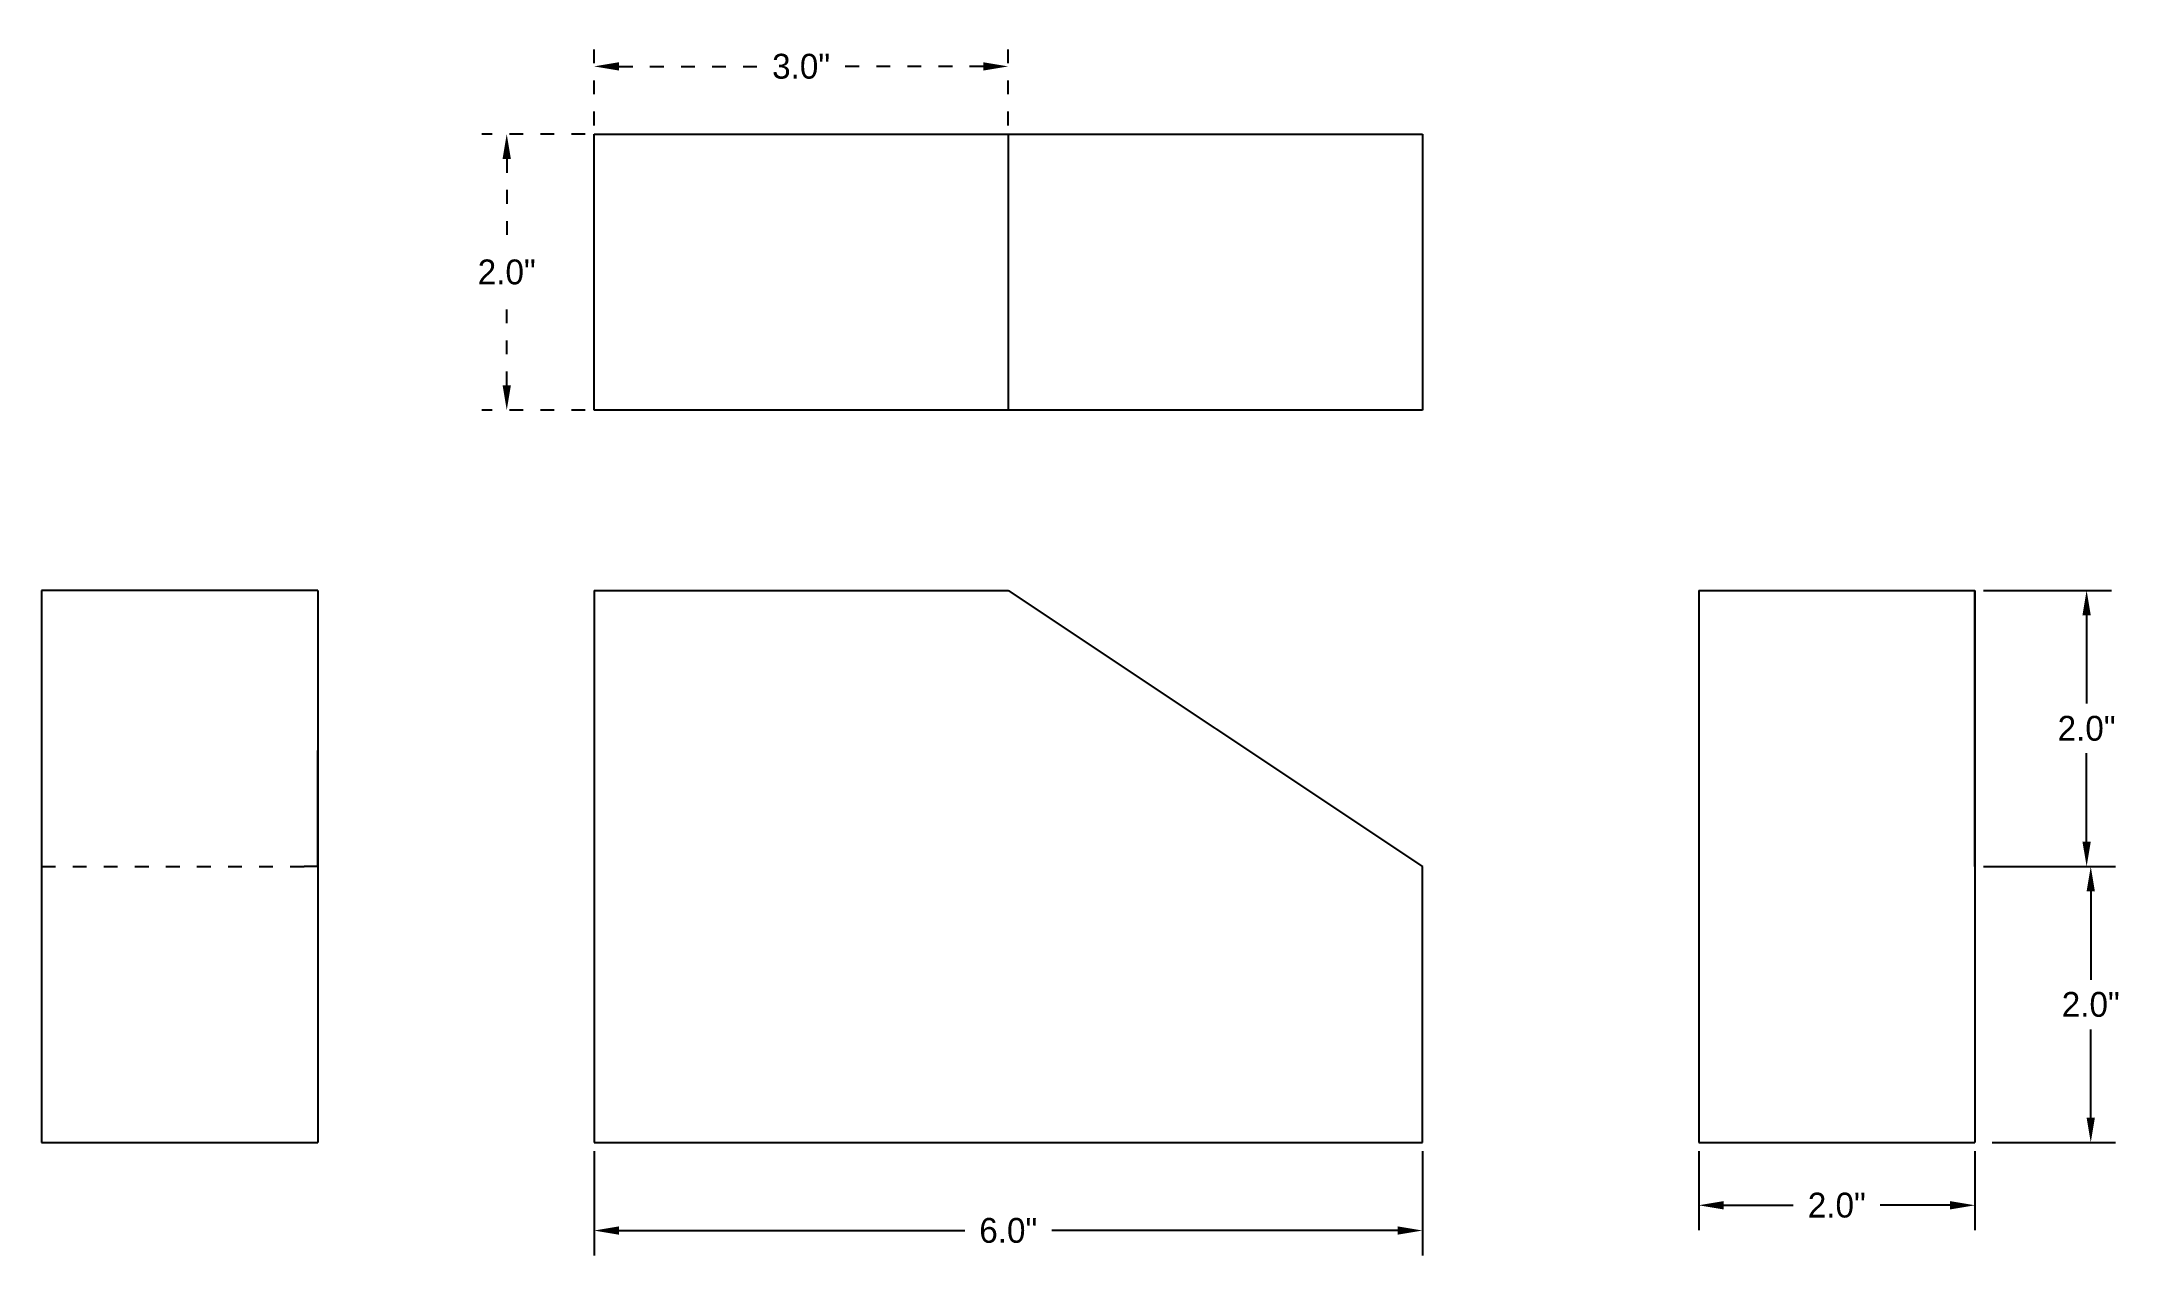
# Model space of a CAD drawing. Header units: inches. Extents: x 34.4 to 49.5, y 31.1 to 39.9.
import ezdxf

# ---------------------------------------------------------------- set-up
doc = ezdxf.new("R2010")
doc.units = ezdxf.units.IN
doc.header["$MEASUREMENT"] = 0
doc.linetypes.add('ACAD_ISO07W100', pattern=[3, 0, -3])
doc.linetypes.add('DOT2', pattern=[0.125, 0, -0.125])
doc.dimstyles.get("Standard").update_dxf_attribs({"dimtxt": 0.18, "dimasz": 0.18, "dimexe": 0.18, "dimexo": 0.0625, "dimgap": 0.09, "dimtad": 0, "dimtih": 1, "dimtoh": 1, "dimdec": 1, "dimzin": 0, "dimdsep": 46, "dimlunit": 3, "dimtxsty": 'Standard', "dimcen": 0.09, "dimadec": 0, "dimazin": 0, "dimtfac": 1, "dimtdec": 1, "dimtofl": 0, "dimtmove": 0, "dimatfit": 3, "dimfxl": 1, "dimtolj": 1, "dimtzin": 0, "dimarcsym": 0})

# ---------------------------------------------------------------- blocks, each defined once
blk = doc.blocks.new('*D1')
at = {"color": 0, "lineweight": -2}
for p, q in [((48.503, 35.904), (49.43, 35.904)), ((49.25, 35.724), (49.25, 35.084)), ((49.25, 34.084), (49.25, 34.724)), ((48.503, 33.904), (49.43, 33.904))]:
    blk.add_line(p, q, dxfattribs=at)
at = {"color": 0}
for points in [[(49.22, 35.724), (49.28, 35.724), (49.25, 35.904)], [(49.22, 34.084), (49.28, 34.084), (49.25, 33.904)]]:
    blk.add_solid(points, dxfattribs=at)
at = {"layer": 'Defpoints', "color": 0}
for p in [(48.441, 35.904), (48.441, 33.904), (49.25, 33.904)]:
    blk.add_point(p, dxfattribs=at)
at = {"color": 0, "insert": (49.25, 34.904), "char_height": 0.18, "attachment_point": 5}
blk.add_mtext('\\A1;2.0"', dxfattribs=at)
blk = doc.blocks.new('*D2')
at = {"color": 0, "lineweight": -2}
for p, q in [((48.566, 33.904), (49.46, 33.904)), ((49.28, 33.724), (49.28, 33.084)), ((49.28, 32.084), (49.28, 32.724)), ((48.566, 31.904), (49.46, 31.904))]:
    blk.add_line(p, q, dxfattribs=at)
at = {"color": 0}
for points in [[(49.25, 33.724), (49.31, 33.724), (49.28, 33.904)], [(49.25, 32.084), (49.31, 32.084), (49.28, 31.904)]]:
    blk.add_solid(points, dxfattribs=at)
at = {"layer": 'Defpoints', "color": 0}
for p in [(48.503, 33.904), (48.503, 31.904), (49.28, 31.904)]:
    blk.add_point(p, dxfattribs=at)
at = {"color": 0, "insert": (49.28, 32.904), "char_height": 0.18, "attachment_point": 5}
blk.add_mtext('\\A1;2.0"', dxfattribs=at)
blk = doc.blocks.new('*D3')
at = {"color": 0, "lineweight": -2}
for p, q in [((46.441, 31.841), (46.441, 31.27)), ((48.441, 31.841), (48.441, 31.27)), ((46.621, 31.45), (47.126, 31.45)), ((48.261, 31.45), (47.756, 31.45))]:
    blk.add_line(p, q, dxfattribs=at)
at = {"color": 0}
for points in [[(46.621, 31.48), (46.621, 31.42), (46.441, 31.45)], [(48.261, 31.48), (48.261, 31.42), (48.441, 31.45)]]:
    blk.add_solid(points, dxfattribs=at)
at = {"layer": 'Defpoints', "color": 0}
for p in [(46.441, 31.904), (48.441, 31.904), (48.441, 31.45)]:
    blk.add_point(p, dxfattribs=at)
at = {"color": 0, "insert": (47.441, 31.45), "char_height": 0.18, "attachment_point": 5}
blk.add_mtext('\\A1;2.0"', dxfattribs=at)
blk = doc.blocks.new('*D4')
at = {"color": 0, "lineweight": -2}
for p, q in [((38.441, 31.841), (38.441, 31.087)), ((44.441, 31.841), (44.441, 31.087)), ((38.621, 31.267), (41.126, 31.267)), ((44.261, 31.267), (41.756, 31.267))]:
    blk.add_line(p, q, dxfattribs=at)
at = {"color": 0}
for points in [[(38.621, 31.297), (38.621, 31.237), (38.441, 31.267)], [(44.261, 31.297), (44.261, 31.237), (44.441, 31.267)]]:
    blk.add_solid(points, dxfattribs=at)
at = {"layer": 'Defpoints', "color": 0}
for p in [(38.441, 31.904), (44.441, 31.904), (44.441, 31.267)]:
    blk.add_point(p, dxfattribs=at)
at = {"color": 0, "insert": (41.441, 31.267), "char_height": 0.18, "attachment_point": 5}
blk.add_mtext('\\A1;6.0"', dxfattribs=at)
blk = doc.blocks.new('*D5')
at = {"color": 0, "linetype": 'DOT2', "lineweight": -2}
for p, q in [((38.441, 39.273), (38.441, 39.88)), ((41.441, 39.273), (41.441, 39.88)), ((38.621, 39.7), (39.626, 39.7)), ((41.261, 39.7), (40.256, 39.7))]:
    blk.add_line(p, q, dxfattribs=at)
at = {"color": 0, "linetype": 'DOT2'}
for points in [[(38.621, 39.73), (38.621, 39.67), (38.441, 39.7)], [(41.261, 39.73), (41.261, 39.67), (41.441, 39.7)]]:
    blk.add_solid(points, dxfattribs=at)
at = {"layer": 'Defpoints', "color": 0, "linetype": 'DOT2'}
for p in [(41.441, 39.7), (38.441, 39.21), (41.441, 39.21)]:
    blk.add_point(p, dxfattribs=at)
at = {"color": 0, "linetype": 'DOT2', "insert": (39.941, 39.7), "char_height": 0.18, "attachment_point": 5}
blk.add_mtext('\\A1;3.0"', dxfattribs=at)
blk = doc.blocks.new('*D6')
at = {"color": 0, "linetype": 'DOT2', "lineweight": -2}
for p, q in [((38.378, 39.21), (37.629, 39.21)), ((37.809, 39.03), (37.809, 38.39)), ((37.809, 37.39), (37.809, 38.03)), ((38.378, 37.21), (37.629, 37.21))]:
    blk.add_line(p, q, dxfattribs=at)
at = {"color": 0, "linetype": 'DOT2'}
for points in [[(37.779, 39.03), (37.839, 39.03), (37.809, 39.21)], [(37.779, 37.39), (37.839, 37.39), (37.809, 37.21)]]:
    blk.add_solid(points, dxfattribs=at)
at = {"layer": 'Defpoints', "color": 0, "linetype": 'DOT2'}
for p in [(38.441, 39.21), (37.809, 37.21), (38.441, 37.21)]:
    blk.add_point(p, dxfattribs=at)
at = {"color": 0, "linetype": 'DOT2', "insert": (37.809, 38.21), "char_height": 0.18, "attachment_point": 5}
blk.add_mtext('\\A1;2.0"', dxfattribs=at)

msp = doc.modelspace()

# ---------------------------------------------------------------- linework, layer by layer
for p, q in [((38.441, 39.21), (41.441, 39.21)), ((38.441, 37.21), (38.441, 39.21)), ((41.441, 39.21), (44.441, 39.21)), ((41.441, 39.21), (41.441, 37.21)), ((44.441, 39.21), (44.441, 37.21)), ((41.441, 37.21), (38.441, 37.21)), ((44.441, 37.21), (41.441, 37.21)), ((36.441, 35.904), (34.441, 35.904)), ((34.441, 35.904), (34.441, 33.904)), ((36.441, 35.904), (36.441, 33.904)), ((38.441, 35.904), (38.441, 35.904)), ((38.441, 35.904), (41.441, 35.904)), ((38.441, 35.904), (38.441, 31.904)), ((41.441, 35.904), (41.441, 35.904)), ((41.441, 35.904), (44.441, 33.904)), ((46.441, 35.904), (46.441, 33.904)), ((46.441, 35.904), (48.441, 35.904)), ((48.441, 35.904), (48.441, 35.904)), ((48.441, 35.904), (48.441, 33.904)), ((48.441, 33.904), (48.441, 35.904)), ((48.441, 35.904), (48.441, 33.904)), ((36.441, 33.904), (36.441, 34.745)), ((34.441, 33.904), (34.441, 31.904)), ((36.441, 33.904), (36.441, 31.904)), ((36.441, 33.904), (36.441, 33.904)), ((44.441, 31.904), (44.441, 33.904)), ((46.441, 33.904), (46.441, 33.904)), ((46.441, 33.904), (46.441, 31.904)), ((48.441, 33.904), (48.441, 31.904)), ((34.441, 31.904), (36.441, 31.904)), ((38.441, 31.904), (44.441, 31.904)), ((44.441, 31.904), (44.441, 31.904)), ((46.441, 31.904), (46.441, 31.904)), ((46.441, 31.904), (48.441, 31.904)), ((48.441, 31.904), (48.441, 31.904))]:
    msp.add_line(p, q)
at = {"linetype": 'ACAD_ISO07W100'}
for p, q in [((36.441, 33.904), (36.441, 34.989)), ((34.441, 33.904), (36.441, 33.904)), ((34.441, 33.904), (36.441, 33.904)), ((34.441, 33.904), (36.441, 33.904)), ((34.441, 33.904), (36.441, 33.904)), ((36.441, 33.904), (34.441, 33.904)), ((34.441, 33.904), (36.441, 33.904)), ((34.441, 33.904), (36.441, 33.904)), ((34.441, 33.904), (36.441, 33.904)), ((36.441, 33.904), (34.441, 33.904)), ((34.441, 33.904), (36.441, 33.904)), ((36.441, 33.904), (34.441, 33.904)), ((34.441, 33.904), (36.441, 33.904)), ((36.441, 33.904), (36.441, 33.904))]:
    msp.add_line(p, q, dxfattribs=at)
at = {"linetype": 'DOT2'}
msp.add_line((34.441, 33.904), (36.441, 33.904), dxfattribs=at)

# ---------------------------------------------------------------- dimensions: what is measured, and where the dimension line sits
dim = msp.add_linear_dim(base=(41.441, 39.7), p1=(38.441, 39.21), p2=(41.441, 39.21), dimstyle='Standard', dxfattribs=at)
dim.commit()
dim.dimension.update_dxf_attribs({"geometry": '*D5', "text_midpoint": (39.941, 39.7)})
dim = msp.add_linear_dim(base=(37.809, 37.21), p1=(38.441, 39.21), p2=(38.441, 37.21), angle=90, dimstyle='Standard', dxfattribs=at)
dim.commit()
dim.dimension.update_dxf_attribs({"geometry": '*D6', "text_midpoint": (37.809, 38.21)})
for base, p1, p2, picture, middle in [((49.25, 33.904), (48.441, 35.904), (48.441, 33.904), '*D1', (49.25, 34.904)), ((49.28, 31.904), (48.503, 33.904), (48.503, 31.904), '*D2', (49.28, 32.904))]:
    dim = msp.add_linear_dim(base=base, p1=p1, p2=p2, angle=90, dimstyle='Standard')
    dim.commit()
    dim.dimension.update_dxf_attribs({"geometry": picture, "text_midpoint": middle})
for base, p1, p2, picture, middle in [((44.441, 31.267), (38.441, 31.904), (44.441, 31.904), '*D4', (41.441, 31.267)), ((48.441, 31.45), (46.441, 31.904), (48.441, 31.904), '*D3', (47.441, 31.45))]:
    dim = msp.add_linear_dim(base=base, p1=p1, p2=p2, dimstyle='Standard')
    dim.commit()
    dim.dimension.update_dxf_attribs({"geometry": picture, "text_midpoint": middle})

doc.saveas('drawing.dxf')
